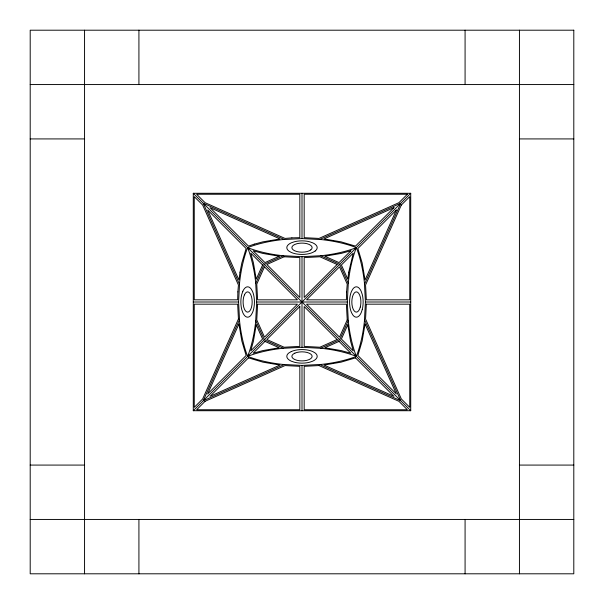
<?xml version="1.0" encoding="UTF-8"?>
<svg xmlns="http://www.w3.org/2000/svg" width="604" height="604" viewBox="0 0 604 604"><rect width="100%" height="100%" fill="white"/><g stroke="black" fill="none" stroke-linecap="round" stroke-linejoin="round"><path stroke-width="0.91" d="M238.58 302L239.622 282.43A83.058 37.146 90 0 1 247.64 247.64A83.058 37.146 0 0 1 282.43 239.622L302 238.58L321.57 239.622A83.058 37.146 0 0 1 356.36 247.64A83.058 37.146 -90 0 1 364.378 282.43L365.42 302L364.378 321.57A83.058 37.146 -90 0 1 356.36 356.36A83.058 37.146 0 0 1 321.57 364.378L302 365.42L282.43 364.378A83.058 37.146 0 0 1 247.64 356.36A83.058 37.146 -90 0 1 239.622 321.57L238.58 302L193.28 302M256.7 302L255.658 321.57A83.058 37.146 -90 0 1 247.64 356.36A83.058 37.146 0 0 1 282.43 348.342L302 347.3L321.57 348.342A83.058 37.146 0 0 1 356.36 356.36A83.058 37.146 90 0 1 348.342 321.57L347.3 302L348.342 282.43A83.058 37.146 -90 0 1 356.36 247.64A83.058 37.146 0 0 1 321.57 255.658L302 256.7L282.43 255.658A83.058 37.146 0 0 1 247.64 247.64A83.058 37.146 90 0 1 255.658 282.43L256.7 302L347.3 302M239.478 319.72L203.231 400.769L284.28 364.522M255.734 283.374L264.273 264.273L283.374 255.734M348.266 320.626L339.727 339.727L320.626 348.266M364.522 284.28L400.769 203.231L319.72 239.478M193.28 410.72L410.72 193.28L410.72 410.72L193.28 410.72L193.28 193.28L410.72 193.28M30.2 84.56L573.8 84.56M30.2 138.92L84.56 138.92M519.44 138.92L573.8 138.92M365.42 302L410.72 302M30.2 465.08L84.56 465.08M519.44 465.08L573.8 465.08M30.2 519.44L573.8 519.44M284.28 239.478L203.231 203.231L239.478 284.28M320.626 255.734L339.727 264.273L348.266 283.374M283.374 348.266L264.273 339.727L255.734 320.626M319.72 364.522L400.769 400.769L364.522 319.72M193.28 193.28L410.72 410.72M519.44 30.2L519.44 573.8M465.08 30.2L465.08 84.56M465.08 519.44L465.08 573.8M302 193.28L302 238.58M302 256.7L302 347.3M302 365.42L302 410.72M138.92 30.2L138.92 84.56M138.92 519.44L138.92 573.8M84.56 30.2L84.56 573.8M237.878 291.891L237.666 299.826L194.254 299.826L194.254 196.632L202.672 205.05L238.429 285.012L237.878 291.891M257.614 304.174L256.776 319.886L264.492 337.13L297.447 304.174L257.614 304.174M346.598 291.891L346.386 299.826L306.553 299.826L339.508 266.87L347.224 284.114L346.598 291.891M366.334 304.174L365.571 318.988L401.328 398.95L409.746 407.368L409.746 304.174L366.334 304.174M240.007 272.23L238.942 280.007L207.648 210.026L246.122 248.501L241.834 262.966L240.007 272.23M256.224 324.809L253.446 341.034L250.751 350.871L262.589 339.033L256.224 324.809M348.727 272.23L347.776 279.191L341.411 264.967L353.249 253.129L348.727 272.23M365.058 323.993L362.166 341.034L357.878 355.499L396.352 393.974L365.058 323.993M242.838 291.256L241.759 294.405A15.191 6.795 -90 0 0 241.759 309.595L242.838 312.744A15.191 6.795 -90 0 0 251.037 315.16L252.442 312.744A15.191 6.795 -90 0 0 252.442 291.256L251.037 288.84A15.191 6.795 -90 0 0 242.838 291.256M244.439 294.835L243.714 296.934A10.132 4.53 -90 0 0 243.714 307.066L244.439 309.165A10.132 4.53 90 0 0 249.905 310.773L250.841 309.165A10.132 4.53 -90 0 0 250.841 294.835L249.905 293.227A10.132 4.53 90 0 0 244.439 294.835M360.286 307.066L359.561 309.165A10.132 4.53 -90 0 1 354.095 310.773L353.159 309.165A10.132 4.53 -90 0 1 353.159 294.835L354.095 293.227A10.132 4.53 -90 0 1 359.561 294.835L360.286 296.934A10.132 4.53 -90 0 1 360.286 307.066M362.241 309.595L361.162 312.744A15.191 6.795 90 0 1 352.962 315.16L351.558 312.744A15.191 6.795 -90 0 1 351.558 291.256L352.962 288.84A15.191 6.795 -90 0 1 361.162 291.256L362.241 294.405A15.191 6.795 -90 0 1 362.241 309.595M238.429 318.988L202.672 398.95L194.254 407.368L194.254 304.174L237.666 304.174L238.429 318.988M262.589 264.967L256.224 279.191L253.446 262.966L250.751 253.129L262.589 264.967M238.942 323.993L207.648 393.974L246.122 355.499L241.834 341.034L238.942 323.993M264.492 266.87L256.776 284.114L257.614 299.826L297.447 299.826L264.492 266.87M347.224 319.886L339.508 337.13L306.553 304.174L346.386 304.174L347.224 319.886M396.352 210.026L365.058 280.007L362.166 262.966L357.878 248.501L396.352 210.026M347.776 324.809L341.411 339.033L353.249 350.871L350.554 341.034L347.776 324.809M401.328 205.05L365.571 285.012L366.334 299.826L409.746 299.826L409.746 196.632L401.328 205.05M337.13 264.492L304.174 297.447L304.174 257.614L319.886 256.776L337.13 264.492M350.871 250.751L339.033 262.589L324.809 256.224L341.034 253.446L350.871 250.751M393.974 207.648L355.499 246.122L341.034 241.834L323.993 238.942L393.974 207.648M407.368 194.254L398.95 202.672L318.988 238.429L304.174 237.666L304.174 194.254L407.368 194.254M205.05 401.328L196.632 409.746L299.826 409.746L299.826 366.334L285.012 365.571L205.05 401.328M248.501 357.878L210.026 396.352L280.007 365.058L262.966 362.166L248.501 357.878M264.967 341.411L253.129 353.249L262.966 350.554L279.191 347.776L264.967 341.411M299.826 306.553L266.87 339.508L284.114 347.224L299.826 346.386L299.826 306.553M310.773 249.905L309.165 250.841A10.132 4.53 0 0 1 294.835 250.841L293.227 249.905A10.132 4.53 0 0 1 294.835 244.439L296.934 243.714A10.132 4.53 0 0 1 307.066 243.714L309.165 244.439A10.132 4.53 0 0 1 310.773 249.905M315.16 251.037L312.744 252.442A15.191 6.795 0 0 1 291.256 252.442L288.84 251.037A15.191 6.795 0 0 1 291.256 242.838L294.405 241.759A15.191 6.795 0 0 1 309.595 241.759L312.744 242.838A15.191 6.795 0 0 1 315.16 251.037M291.256 351.558L288.84 352.962A15.191 6.795 0 0 0 291.256 361.162L294.405 362.241A15.191 6.795 0 0 0 309.595 362.241L312.744 361.162A15.191 6.795 0 0 0 315.16 352.962L312.744 351.558A15.191 6.795 0 0 0 291.256 351.558M294.835 353.159L293.227 354.095A10.132 4.53 0 0 0 294.835 359.561L296.934 360.286A10.132 4.53 0 0 0 307.066 360.286L309.165 359.561A10.132 4.53 0 0 0 310.773 354.095L309.165 353.159A10.132 4.53 0 0 0 294.835 353.159M279.191 256.224L264.967 262.589L253.129 250.751L262.966 253.446L279.191 256.224M284.114 256.776L266.87 264.492L299.826 297.447L299.826 257.614L284.114 256.776M337.13 339.508L319.886 347.224L304.174 346.386L304.174 306.553L337.13 339.508M339.033 341.411L324.809 347.776L341.034 350.554L350.871 353.249L339.033 341.411M254.254 244.144L248.501 246.122L210.026 207.648L280.007 238.942L262.966 241.834L254.254 244.144M355.499 357.878L341.034 362.166L323.993 365.058L393.974 396.352L355.499 357.878M291.891 237.878L285.012 238.429L205.05 202.672L196.632 194.254L299.826 194.254L299.826 237.666L291.891 237.878M318.988 365.571L304.174 366.334L304.174 409.746L407.368 409.746L398.95 401.328L318.988 365.571M573.8 30.2L30.2 30.2L30.2 573.8L573.8 573.8L573.8 30.2"/></g></svg>
